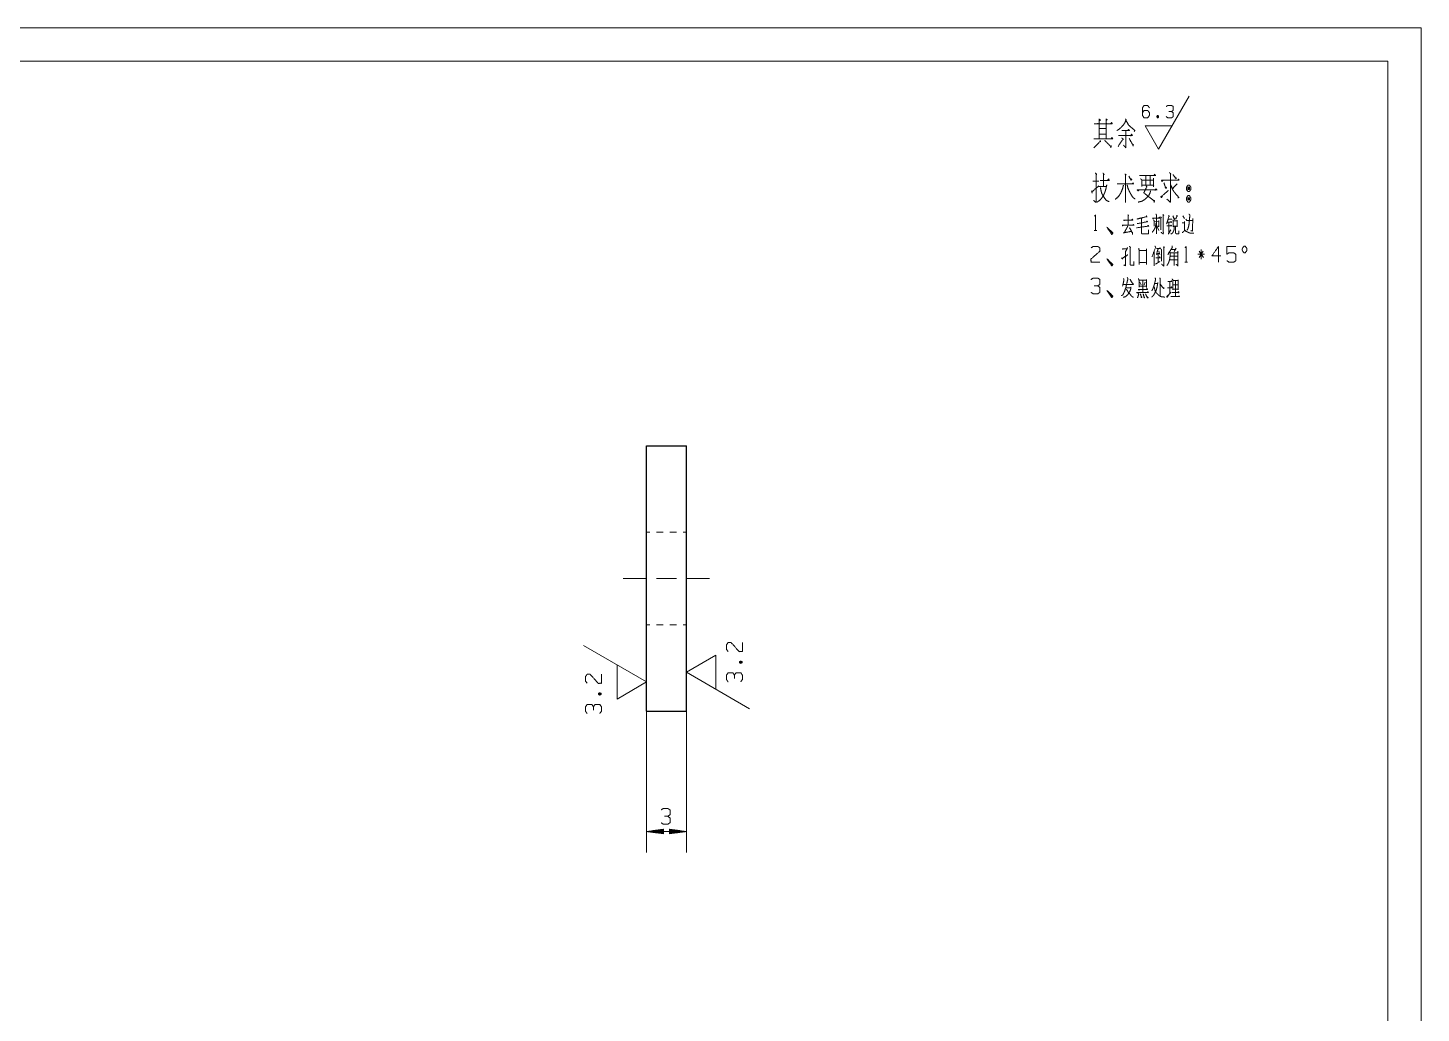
# Model space of a CAD drawing. Header units: millimetres. Extents: x 0 to 420, y 0 to 297.
# Drawn here: x 210 to 420, y 148.5 to 297 of the extents above; entities that cross this region are included whole.
import ezdxf

# ---------------------------------------------------------------- set-up
doc = ezdxf.new("R2010")
doc.units = ezdxf.units.MM
doc.layers.add('101', color=7, linetype='Continuous', true_color=0xffffff)

msp = doc.modelspace()

# ---------------------------------------------------------------- linework, layer by layer
at = {"layer": '101', "color": 133, "linetype": 'Continuous', "lineweight": 18}
for p, q in [((420, 297), (0, 297)), ((420, 0), (420, 297)), ((415, 292), (25, 292)), ((415, 5), (415, 292))]:
    msp.add_line(p, q, dxfattribs=at)
at = {"layer": '101', "color": 43, "linetype": 'Continuous', "lineweight": 18}
for p, q in [((380.42, 278.71), (385.04, 286.71)), ((380.24, 283.8), (380.37, 283.46)), ((380.42, 278.71), (378.4, 282.21)), ((378.4, 282.21), (382.44, 282.21))]:
    msp.add_line(p, q, dxfattribs=at)
at = {"layer": '101', "color": 72, "linetype": 'Continuous', "lineweight": 18}
for p, q in [((370.5, 273.88), (371.4, 273.88)), ((371.4, 273.09), (372.54, 273.09)), ((381.07, 268.89), (381.21, 268.74)), ((379.78, 267.84), (380.45, 267.87)), ((380.13, 267.22), (380.45, 266.44)), ((380.73, 268.54), (380.87, 268.39)), ((380.79, 268.44), (380.79, 266.57)), ((383.96, 267.59), (384.28, 267.59)), ((384.1, 268.67), (384.31, 268.27)), ((370.71, 266.44), (371.13, 266.44)), ((379.78, 263.28), (379.78, 261.11)), ((380.34, 262.91), (380.34, 261.63)), ((380.47, 263.33), (380.64, 262.83)), ((381.1, 264.01), (381.35, 263.93)), ((382.21, 262.61), (383.31, 262.61)), ((382.32, 263.58), (383.01, 263.58)), ((383.1, 263.78), (382.76, 263.31)), ((387.35, 262.88), (386.34, 262.88)), ((387.17, 263.36), (386.52, 262.41)), ((386.52, 263.36), (387.19, 262.41)), ((386.84, 262.16), (386.84, 263.58)), ((379.97, 261.38), (380.63, 261.81)), ((382.18, 262.06), (383.29, 262.06)), ((384.37, 261.68), (384.79, 261.68)), ((377.5, 258.97), (378.6, 258.97)), ((377.59, 258.69), (377.78, 258.27)), ((378.07, 258.87), (378.07, 257.12)), ((378.42, 258.69), (378.24, 258.27)), ((378.6, 259.09), (378.6, 257.87)), ((379.85, 258.47), (380.27, 258.47)), ((382.13, 258.74), (382.13, 256.92)), ((375.56, 257.84), (376.23, 257.84)), ((377.52, 258.07), (378.6, 258.07)), ((382.57, 258.27), (383.35, 258.27)), ((317.24, 201.31), (317.66, 201.47)), ((295.99, 196.53), (296.41, 196.69))]:
    msp.add_line(p, q, dxfattribs=at)
at = {"layer": '101', "color": 251, "linetype": 'Continuous', "lineweight": 25}
for p, q in [((303.25, 194), (303.25, 234)), ((303.25, 234), (309.25, 234)), ((303.25, 234), (309.25, 234)), ((303.25, 234), (303.25, 234)), ((309.25, 234), (309.25, 234)), ((309.25, 194), (309.25, 234)), ((303.25, 194), (309.25, 194))]:
    msp.add_line(p, q, dxfattribs=at)
at = {"layer": '101', "color": 53, "linetype": 'Continuous', "lineweight": 18}
for p, q in [((303.75, 221), (303.25, 221)), ((303.75, 221), (303.25, 221)), ((305.75, 221), (304.75, 221)), ((305.75, 221), (304.75, 221)), ((307.75, 221), (306.75, 221)), ((307.75, 221), (306.75, 221)), ((309.25, 221), (308.75, 221)), ((309.25, 221), (308.75, 221)), ((303.25, 207), (303.75, 207)), ((303.25, 207), (303.75, 207)), ((304.75, 207), (305.75, 207)), ((304.75, 207), (305.75, 207)), ((306.75, 207), (307.75, 207)), ((306.75, 207), (307.75, 207)), ((308.75, 207), (309.25, 207)), ((308.75, 207), (309.25, 207)), ((303.25, 194), (303.75, 194)), ((304.75, 194), (305.75, 194)), ((306.75, 194), (307.75, 194)), ((308.75, 194), (309.25, 194))]:
    msp.add_line(p, q, dxfattribs=at)
at = {"layer": '101', "color": 151, "linetype": 'Continuous', "lineweight": 18}
msp.add_line((307.75, 214), (304.75, 214), dxfattribs=at)
at = {"layer": '101', "color": 163, "linetype": 'Continuous', "lineweight": 13}
for p, q in [((303.25, 198.41), (293.73, 203.9)), ((309.25, 199.87), (313.7, 202.44)), ((313.7, 202.44), (313.7, 197.3)), ((298.8, 195.84), (298.8, 200.98)), ((309.25, 199.87), (318.77, 194.37)), ((303.25, 198.41), (298.8, 195.84))]:
    msp.add_line(p, q, dxfattribs=at)
at = {"layer": '101', "color": 22, "linetype": 'Continuous', "lineweight": 18}
for p, q in [((303.25, 194.6), (303.25, 202.22)), ((309.25, 203.68), (309.25, 196.06)), ((309.25, 194), (309.25, 203.04)), ((303.25, 194), (303.25, 172.7)), ((309.25, 194), (309.25, 172.7)), ((305.79, 176.21), (303.25, 175.88)), ((303.25, 175.88), (305.79, 175.54)), ((303.25, 175.88), (309.25, 175.88)), ((305.79, 175.9), (303.44, 175.9)), ((305.79, 175.85), (303.44, 175.85)), ((305.79, 175.95), (303.83, 175.95)), ((305.79, 175.8), (303.83, 175.8)), ((305.79, 176.01), (304.21, 176.01)), ((305.79, 175.75), (304.21, 175.75)), ((305.79, 176.06), (304.6, 176.06)), ((305.79, 175.7), (304.6, 175.7)), ((305.79, 176.11), (304.99, 176.11)), ((305.79, 175.65), (304.99, 175.65)), ((305.79, 176.16), (305.37, 176.16)), ((305.79, 175.6), (305.37, 175.6)), ((305.79, 176.21), (305.76, 176.21)), ((305.79, 176.21), (305.76, 176.21)), ((305.79, 175.55), (305.76, 175.55)), ((305.79, 175.55), (305.76, 175.55)), ((305.79, 175.54), (305.79, 176.21)), ((306.71, 176.21), (306.71, 175.54)), ((309.25, 175.88), (306.71, 176.21)), ((306.71, 176.21), (306.74, 176.21)), ((306.71, 176.21), (306.74, 176.21)), ((306.71, 176.16), (307.13, 176.16)), ((306.71, 176.11), (307.51, 176.11)), ((306.71, 176.06), (307.9, 176.06)), ((306.71, 176.01), (308.29, 176.01)), ((306.71, 175.95), (308.67, 175.95)), ((306.71, 175.9), (309.06, 175.9)), ((306.71, 175.54), (309.25, 175.88)), ((306.71, 175.85), (309.06, 175.85)), ((306.71, 175.8), (308.67, 175.8)), ((306.71, 175.75), (308.29, 175.75)), ((306.71, 175.7), (307.9, 175.7)), ((306.71, 175.65), (307.51, 175.65)), ((306.71, 175.6), (307.13, 175.6)), ((306.71, 175.55), (306.74, 175.55)), ((306.71, 175.55), (306.74, 175.55))]:
    msp.add_line(p, q, dxfattribs=at)
at = {"layer": '101', "color": 43, "linetype": 'Continuous', "lineweight": 18}
for points, knots in [([(377.99, 284.19), (378.24, 284.56), (378.79, 284.56), (379.05, 284.19), (379.05, 283.82), (378.79, 283.44), (378.24, 283.44), (377.99, 283.82), (377.99, 284.94), (378.24, 285.31), (378.79, 285.31), (379.05, 284.94)], [0, 0, 0.076964, 0.169761, 0.248072, 0.31202, 0.390331, 0.483127, 0.560091, 0.751928, 0.828893, 0.921689, 1, 1]), ([(380.24, 283.46), (380.37, 283.46), (380.44, 283.64), (380.37, 283.8), (380.24, 283.8), (380.17, 283.64), (380.24, 283.46), (380.37, 283.8)], [0, 0, 0.093983, 0.236792, 0.365957, 0.45994, 0.589105, 0.731914, 1, 1]), ([(382.37, 284.39), (382.64, 284.56), (382.64, 285.14), (382.37, 285.31), (381.83, 285.31), (381.56, 285.14)], [0, 0, 0.153885, 0.429856, 0.583741, 0.846131, 1, 1]), ([(381.58, 283.62), (381.83, 283.44), (382.37, 283.44), (382.64, 283.62), (382.64, 284.19), (382.37, 284.39), (381.97, 284.39)], [0, 0, 0.124124, 0.343685, 0.472452, 0.703385, 0.836746, 1, 1])]:
    msp.add_open_spline(points, degree=1, knots=knots, dxfattribs=at)
at = {"layer": '101', "color": 72, "linetype": 'Continuous', "lineweight": 18}
for points, knots in [([(371.46, 283.27), (371.65, 283.12), (371.49, 282.97), (371.49, 283.27), (371.49, 280.27), (371.49, 282.56), (370.72, 282.56), (373.45, 282.56), (372.52, 282.56), (372.52, 283.23), (372.52, 280.27), (372.52, 281.84), (371.46, 281.84), (371.46, 280.98), (372.52, 280.98), (372.52, 280.27), (370.67, 280.27), (373.53, 280.27), (373.4, 280.46), (373.27, 280.27)], [0, 0, 0.009716, 0.018618, 0.030833, 0.152986, 0.246128, 0.277435, 0.388624, 0.426407, 0.453891, 0.574518, 0.638649, 0.681831, 0.71695, 0.760132, 0.789144, 0.864712, 0.9813, 0.99065, 1, 1]), ([(372.55, 283.04), (372.68, 283.16), (372.52, 283.27)], [0, 0, 0.47159, 1, 1]), ([(373.21, 282.56), (373.35, 282.74), (373.43, 282.56)], [0, 0, 0.529935, 1, 1]), ([(375.44, 283.27), (375.59, 283.12), (375.52, 283.16), (375.36, 282.71), (375.09, 282.33), (374.77, 281.99), (374.48, 281.73), (374.11, 281.51)], [0, 0, 0.086304, 0.121015, 0.309418, 0.490703, 0.673794, 0.828672, 1, 1]), ([(374.88, 281.51), (376.07, 281.51), (375.89, 281.69), (375.75, 281.51)], [0, 0, 0.70741, 0.863852, 1, 1]), ([(375.49, 281.51), (375.49, 278.92), (375.12, 279.33)], [0, 0, 0.823407, 1, 1]), ([(375.49, 283.04), (375.7, 282.74), (375.89, 282.37), (376.26, 282.03), (376.71, 281.66), (376.84, 281.54), (376.87, 281.54), (376.76, 281.39)], [0, 0, 0.162714, 0.348027, 0.570222, 0.829897, 0.90691, 0.918647, 1, 1]), ([(371.6, 280.04), (371.7, 279.86), (371.68, 279.93), (370.67, 278.92)], [0, 0, 0.12499, 0.171144, 1, 1]), ([(372.29, 280.04), (373.27, 279.07), (373.27, 279.26), (373.21, 278.92)], [0, 0, 0.723279, 0.821335, 1, 1]), ([(374.88, 280.42), (375.12, 280.16), (375.06, 280.27), (374.32, 279.11)], [0, 0, 0.190875, 0.257788, 1, 1]), ([(374.4, 280.76), (376.5, 280.76), (376.36, 280.98), (376.23, 280.68)], [0, 0, 0.780465, 0.877778, 1, 1]), ([(375.99, 280.34), (376.6, 279.26), (376.63, 279.41), (376.58, 279.18)], [0, 0, 0.764778, 0.858203, 1, 1]), ([(370.89, 275.12), (371.11, 274.89), (371, 275.04), (371, 270.69), (370.63, 270.99)], [0, 0, 0.058123, 0.092657, 0.910297, 1, 1]), ([(372.01, 275.12), (372.25, 274.89), (372.11, 274.97), (372.11, 273.13)], [0, 0, 0.141502, 0.20722, 1, 1]), ([(382.07, 275.19), (382.28, 274.93), (382.2, 275.08), (382.2, 270.73), (381.69, 271.18)], [0, 0, 0.060999, 0.091687, 0.877915, 1, 1]), ([(370.34, 272.42), (370.42, 272.08), (370.36, 272.27), (371.4, 273.17)], [0, 0, 0.181317, 0.283209, 1, 1]), ([(372.62, 273.36), (372.51, 272.83), (372.4, 272.42), (372.27, 272.08), (372.11, 271.71), (371.85, 271.33), (371.58, 271.03), (371.16, 270.73)], [0, 0, 0.172181, 0.309102, 0.425674, 0.556629, 0.704264, 0.832974, 1, 1]), ([(371.61, 273.99), (373.01, 273.99), (372.88, 274.26), (372.75, 274.03)], [0, 0, 0.716786, 0.866795, 1, 1]), ([(375.13, 273.28), (375, 272.76), (374.76, 272.16), (374.49, 271.71), (373.91, 271.14)], [0, 0, 0.214891, 0.471147, 0.678421, 1, 1]), ([(375.32, 274.97), (375.55, 274.86), (375.45, 274.89), (375.45, 270.66), (375.45, 273.47), (374.18, 273.47), (376.67, 273.47), (376.54, 273.66), (376.48, 273.47)], [0, 0, 0.022712, 0.032395, 0.397208, 0.63934, 0.7489, 0.963456, 0.983224, 1, 1]), ([(375.69, 273.32), (375.79, 272.91), (376.01, 272.38), (376.27, 271.89), (376.56, 271.44), (376.88, 271.22)], [0, 0, 0.172226, 0.40119, 0.625583, 0.842426, 1, 1]), ([(375.93, 274.67), (376.3, 274.03), (376.38, 274.18), (376.19, 274.26)], [0, 0, 0.666004, 0.819293, 1, 1]), ([(377.56, 274.74), (379.98, 274.74), (379.84, 274.93), (379.68, 274.74)], [0, 0, 0.835357, 0.914861, 1, 1]), ([(377.7, 274.26), (377.91, 274.07), (377.91, 273.09), (377.91, 273.28), (379.68, 273.28), (379.68, 273.02), (379.68, 274.33), (379.68, 274.03), (377.83, 274.03), (378.49, 274.03), (378.49, 274.71), (378.49, 273.28), (379.15, 273.28), (379.15, 274.67)], [0, 0, 0.024059, 0.106925, 0.122861, 0.273835, 0.296146, 0.407697, 0.433194, 0.590927, 0.647261, 0.70463, 0.825742, 0.882076, 1, 1]), ([(378.54, 273.17), (378.73, 273.02), (378.65, 273.09), (378.2, 272.12), (379.79, 270.88), (379.84, 270.99), (379.74, 270.69)], [0, 0, 0.0615, 0.089678, 0.366516, 0.88594, 0.917993, 1, 1]), ([(381.08, 273.99), (380.95, 273.84), (380.87, 274.03), (383.52, 274.03), (383.44, 274.22), (383.34, 274.03)], [0, 0, 0.057624, 0.116249, 0.879372, 0.937997, 1, 1]), ([(381.24, 273.66), (381.51, 272.79), (381.64, 272.91), (381.46, 273.09)], [0, 0, 0.673381, 0.803124, 1, 1]), ([(383.23, 273.51), (382.52, 272.76), (382.25, 273.32), (382.52, 272.68), (382.75, 272.31), (383.02, 271.97), (383.47, 271.44), (383.52, 271.44), (383.34, 271.37)], [0, 0, 0.248762, 0.397965, 0.56362, 0.670266, 0.773238, 0.939259, 0.951976, 1, 1]), ([(382.6, 274.89), (383.07, 274.26), (383.1, 274.37), (382.89, 274.41)], [0, 0, 0.706417, 0.808952, 1, 1]), ([(385.08, 273.28), (384.84, 273.28), (384.63, 272.98), (384.63, 272.64), (384.84, 272.34), (385.08, 272.34), (385.29, 272.64), (385.29, 272.98), (385.08, 273.28)], [0, 0, 0.091013, 0.231145, 0.359868, 0.5, 0.591013, 0.731145, 0.859868, 1, 1]), ([(371.66, 272.94), (371.72, 272.68), (371.77, 272.38), (371.87, 272.04), (372.03, 271.71), (372.54, 270.99), (372.96, 270.81)], [0, 0, 0.101605, 0.217194, 0.351415, 0.492972, 0.824035, 1, 1]), ([(377.48, 272.57), (377.35, 272.42), (377.22, 272.57), (380.19, 272.57), (380.03, 272.76), (379.9, 272.49)], [0, 0, 0.051194, 0.102396, 0.86189, 0.924783, 1, 1]), ([(379.23, 272.46), (379.15, 272.16), (378.92, 271.67), (378.41, 271.18), (377.94, 270.88), (377.35, 270.73)], [0, 0, 0.114107, 0.313647, 0.571363, 0.7786, 1, 1]), ([(381.03, 271.74), (380.9, 271.41), (380.77, 271.52), (381.91, 272.49)], [0, 0, 0.178053, 0.263414, 1, 1]), ([(385.29, 271.37), (385.08, 271.71), (384.84, 271.71), (384.63, 271.37), (384.63, 271.07), (384.84, 270.73), (385.08, 270.73), (385.29, 271.07), (385.29, 271.37)], [0, 0, 0.149194, 0.238511, 0.387705, 0.5, 0.649194, 0.738511, 0.887705, 1, 1]), ([(385.08, 272.64), (385.08, 272.98), (384.84, 272.98)], [0, 0, 0.585806, 1, 1]), ([(384.84, 272.64), (385.08, 272.64), (384.84, 272.98), (384.84, 272.64)], [0, 0, 0.241169, 0.658908, 1, 1]), ([(385.08, 271.37), (384.84, 271.37), (385.08, 271.07), (385.08, 271.37)], [0, 0, 0.258816, 0.674596, 1, 1]), ([(384.84, 271.37), (384.84, 271.07), (385.08, 271.07)], [0, 0, 0.556988, 1, 1]), ([(370.78, 268.62), (370.92, 268.82), (370.92, 266.44)], [0, 0, 0.093489, 1, 1]), ([(375.79, 268.84), (375.91, 268.67), (375.83, 268.74), (375.83, 267.27), (374.96, 267.27), (376.71, 267.27), (376.62, 267.37), (376.52, 267.24)], [0, 0, 0.045422, 0.069991, 0.382592, 0.566137, 0.936976, 0.965255, 1, 1]), ([(380.03, 268.92), (380.1, 268.79), (380.1, 265.94)], [0, 0, 0.047969, 1, 1]), ([(385, 268.92), (385.14, 268.77), (385.11, 268.42), (385.07, 267.94), (385, 267.27), (384.86, 266.77), (384.7, 266.49)], [0, 0, 0.08083, 0.218769, 0.405546, 0.671674, 0.875423, 1, 1]), ([(372.79, 266.72), (373.39, 266.09), (373.25, 266.09), (372.65, 266.94), (373.39, 265.87), (373.55, 266.09), (372.65, 266.94)], [0, 0, 0.178022, 0.207052, 0.420792, 0.689029, 0.745607, 1, 1]), ([(375.08, 267.24), (375.01, 267.17), (374.96, 267.27)], [0, 0, 0.476595, 1, 1]), ([(375.79, 267.12), (375.24, 266.09), (375.08, 266.09), (376.34, 266.34), (376.06, 266.87), (376.5, 266.04), (376.52, 266.19), (376.48, 265.87)], [0, 0, 0.252054, 0.286553, 0.564053, 0.693377, 0.896345, 0.929101, 1, 1]), ([(375.31, 268.04), (375.23, 267.94), (375.17, 268.04), (376.55, 268.04), (376.46, 268.17), (376.39, 268.04)], [0, 0, 0.06944, 0.128335, 0.845638, 0.925287, 1, 1]), ([(377.1, 266.87), (378.93, 267.12), (378.86, 267.24), (378.76, 267.12)], [0, 0, 0.857791, 0.924199, 1, 1]), ([(378.58, 268.67), (378.67, 268.49), (378.62, 268.54), (377.18, 268.19), (377.84, 268.34), (377.84, 266.14), (377.87, 265.99), (377.96, 265.97), (378.92, 265.97), (378.92, 266.54)], [0, 0, 0.030682, 0.042087, 0.272768, 0.377784, 0.72212, 0.746241, 0.760617, 0.910004, 1, 1]), ([(377.2, 267.49), (378.77, 267.79), (378.67, 267.87), (378.54, 267.74)], [0, 0, 0.839682, 0.907798, 1, 1]), ([(380.06, 267.62), (379.99, 267.24), (379.96, 267.02), (379.88, 266.82), (379.71, 266.52), (379.62, 266.39), (379.48, 266.22)], [0, 0, 0.246544, 0.393698, 0.530765, 0.755723, 0.854644, 1, 1]), ([(379.65, 268.32), (379.6, 268.19), (379.51, 268.34), (380.59, 268.34), (380.52, 268.49), (380.47, 268.34)], [0, 0, 0.079258, 0.18089, 0.810308, 0.907116, 1, 1]), ([(379.65, 268.07), (379.76, 267.92), (379.76, 267.09)], [0, 0, 0.182136, 1, 1]), ([(380.45, 267.99), (380.45, 267.02), (380.29, 267.17)], [0, 0, 0.816829, 1, 1]), ([(381.14, 268.79), (381.14, 265.94), (380.82, 266.19)], [0, 0, 0.875674, 1, 1]), ([(381.93, 268.74), (382.07, 268.57), (382, 268.64), (381.63, 267.44), (381.88, 268.19), (382.41, 268.19)], [0, 0, 0.077466, 0.112953, 0.545466, 0.817408, 1, 1]), ([(381.67, 267.17), (382.41, 267.17), (382.3, 267.27), (382.21, 267.14)], [0, 0, 0.712977, 0.852994, 1, 1]), ([(381.75, 267.69), (382.39, 267.69), (382.3, 267.82), (382.23, 267.69)], [0, 0, 0.681995, 0.846082, 1, 1]), ([(381.98, 267.67), (381.98, 266.14), (381.9, 265.92), (382.25, 266.54)], [0, 0, 0.613735, 0.711022, 1, 1]), ([(382.8, 267.04), (382.8, 266.77), (382.73, 266.49), (382.62, 266.22), (382.5, 266.04), (382.27, 265.92)], [0, 0, 0.206832, 0.420397, 0.642073, 0.803268, 1, 1]), ([(382.55, 268.09), (382.64, 267.94), (382.64, 266.99), (382.64, 267.12), (383.22, 267.12), (383.22, 266.99), (383.22, 268.04), (383.22, 267.92), (382.62, 267.92)], [0, 0, 0.046637, 0.301105, 0.334587, 0.490815, 0.524296, 0.805551, 0.839033, 1, 1]), ([(382.59, 268.67), (382.82, 268.09), (382.87, 268.17), (382.73, 268.34)], [0, 0, 0.6615, 0.759629, 1, 1]), ([(382.99, 267.04), (382.99, 266.09), (383.06, 265.99), (383.2, 265.94), (383.47, 265.94), (383.47, 266.42)], [0, 0, 0.484054, 0.546467, 0.622881, 0.757968, 1, 1]), ([(383.17, 268.77), (383.26, 268.62), (383.22, 268.69), (383.01, 268.17)], [0, 0, 0.211483, 0.312228, 1, 1]), ([(384.35, 267.82), (384.35, 266.57), (384.33, 266.42), (384.19, 266.29), (384, 266.14)], [0, 0, 0.681074, 0.763374, 0.866199, 1, 1]), ([(384.54, 268.17), (384.65, 267.99), (385.57, 267.99)], [0, 0, 0.182091, 1, 1]), ([(385.59, 268.27), (385.53, 266.39), (385.27, 266.44)], [0, 0, 0.874254, 1, 1]), ([(384.4, 266.54), (384.53, 266.34), (384.7, 266.27), (384.9, 266.17), (385.07, 266.09), (385.27, 266.07), (385.52, 266.04), (385.76, 266.04)], [0, 0, 0.153693, 0.279205, 0.422108, 0.54759, 0.675713, 0.838282, 1, 1]), ([(370.25, 263.83), (370.57, 264.06), (371.26, 264.06), (371.59, 263.83), (371.59, 263.36), (370.23, 262.16), (370.25, 261.68), (371.59, 261.68)], [0, 0, 0.069694, 0.192978, 0.265272, 0.350227, 0.67474, 0.759754, 1, 1]), ([(374.85, 262.33), (375, 262.13), (374.93, 262.23), (375.79, 262.81)], [0, 0, 0.174088, 0.261132, 1, 1]), ([(375.1, 263.73), (375.07, 263.63), (374.98, 263.68), (375.72, 263.68)], [0, 0, 0.111652, 0.218549, 1, 1]), ([(375.76, 263.91), (375.42, 263.21), (375.42, 261.16), (375.17, 261.28)], [0, 0, 0.250151, 0.910671, 1, 1]), ([(376.04, 264.08), (376.22, 263.88), (376.13, 263.93), (376.13, 261.41), (376.14, 261.28), (376.3, 261.21), (376.71, 261.21), (376.71, 261.78)], [0, 0, 0.063895, 0.088198, 0.692698, 0.72292, 0.765024, 0.862344, 1, 1]), ([(377.43, 263.78), (377.5, 263.46), (377.5, 261.33), (377.5, 261.66), (378.6, 261.66), (378.6, 261.33), (378.6, 263.68), (378.6, 263.43), (377.52, 263.43)], [0, 0, 0.042201, 0.311816, 0.353051, 0.492088, 0.533323, 0.831485, 0.863203, 1, 1]), ([(379.44, 262.51), (379.99, 263.93), (379.9, 264.08), (379.88, 264.11)], [0, 0, 0.881759, 0.982305, 1, 1]), ([(380.36, 263.68), (380.1, 262.86), (380.56, 263.06)], [0, 0, 0.633567, 1, 1]), ([(380.11, 263.73), (380.72, 263.73), (380.64, 263.86), (380.56, 263.73)], [0, 0, 0.669472, 0.829452, 1, 1]), ([(380.79, 263.63), (380.89, 263.53), (380.89, 261.86)], [0, 0, 0.080046, 1, 1]), ([(381.23, 263.93), (381.23, 261.08), (380.89, 261.38)], [0, 0, 0.863551, 1, 1]), ([(382.04, 263.28), (382.16, 263.11), (382.16, 262.61), (382.14, 262.38), (382.13, 262.23), (382.07, 262.01), (382, 261.78), (381.91, 261.56), (381.83, 261.41), (381.68, 261.18)], [0, 0, 0.095694, 0.318943, 0.419713, 0.487155, 0.59037, 0.695673, 0.803601, 0.881341, 1, 1]), ([(382.46, 264.13), (382.51, 263.93), (381.81, 262.81)], [0, 0, 0.134735, 1, 1]), ([(382.18, 263.11), (383.35, 263.11), (383.35, 263.31), (383.35, 261.11), (383.06, 261.38)], [0, 0, 0.294503, 0.344998, 0.900418, 1, 1]), ([(382.71, 263.08), (382.8, 263.11), (382.8, 261.18)], [0, 0, 0.045542, 1, 1]), ([(384.44, 263.86), (384.58, 264.06), (384.58, 261.68)], [0, 0, 0.093489, 1, 1]), ([(389.8, 262.63), (388.46, 262.63), (389.47, 264.06), (389.47, 261.68)], [0, 0, 0.245869, 0.565293, 1, 1]), ([(390.72, 261.91), (391.05, 261.68), (391.74, 261.68), (392.08, 261.91), (392.08, 262.86), (391.74, 263.11), (391.05, 263.11), (390.72, 262.88), (390.72, 264.06), (392.08, 264.06)], [0, 0, 0.062227, 0.168343, 0.23057, 0.376816, 0.441266, 0.547382, 0.609609, 0.790491, 1, 1]), ([(393.28, 263.11), (393.51, 263.11), (393.72, 263.43), (393.72, 263.76), (393.51, 264.08), (393.28, 264.08), (393.05, 263.76), (393.05, 263.43), (393.28, 263.11)], [0, 0, 0.085681, 0.230394, 0.351585, 0.496291, 0.581973, 0.730387, 0.851579, 1, 1]), ([(372.79, 261.96), (373.39, 261.33), (373.25, 261.33), (372.65, 262.18), (373.39, 261.11), (373.55, 261.33), (372.65, 262.18)], [0, 0, 0.178022, 0.207052, 0.420792, 0.689029, 0.745607, 1, 1]), ([(380.03, 262.33), (380.7, 262.33), (380.59, 262.48), (380.52, 262.33)], [0, 0, 0.657711, 0.837607, 1, 1]), ([(371.26, 258.12), (371.59, 258.34), (371.59, 259.07), (371.26, 259.29), (370.57, 259.29), (370.23, 259.07)], [0, 0, 0.153871, 0.429848, 0.583719, 0.846116, 1, 1]), ([(375.69, 259.39), (375.81, 259.22), (375.58, 258.27), (375.51, 257.92), (375.33, 257.37), (375.24, 257.14), (375.14, 256.97), (375.07, 256.79), (374.82, 256.62)], [0, 0, 0.069933, 0.388856, 0.505372, 0.69388, 0.772754, 0.839528, 0.901112, 1, 1]), ([(375.15, 259.22), (375.21, 258.97), (375.01, 258.09)], [0, 0, 0.221864, 1, 1]), ([(375.1, 258.32), (376.64, 258.32), (376.55, 258.52), (376.46, 258.32)], [0, 0, 0.778592, 0.889292, 1, 1]), ([(376.13, 259.12), (376.43, 258.57), (376.46, 258.67)], [0, 0, 0.855256, 1, 1]), ([(377.38, 259.22), (377.48, 258.99), (377.48, 257.92)], [0, 0, 0.187902, 1, 1]), ([(380.31, 258.64), (380.2, 257.92), (380.13, 257.69), (380.1, 257.52), (379.99, 257.34), (379.9, 257.14), (379.85, 256.99), (379.73, 256.79), (379.62, 256.64), (379.39, 256.42)], [0, 0, 0.296652, 0.392137, 0.464418, 0.547261, 0.635793, 0.700203, 0.795414, 0.869798, 1, 1]), ([(379.9, 259.34), (379.99, 259.12), (379.9, 258.79), (379.87, 258.62), (379.8, 258.39), (379.73, 258.14), (379.65, 257.92), (379.6, 257.72), (379.51, 257.57), (379.41, 257.39)], [0, 0, 0.116544, 0.278923, 0.364995, 0.478698, 0.603957, 0.717666, 0.817411, 0.901351, 1, 1]), ([(380.61, 259.32), (380.68, 259.14), (380.68, 256.62)], [0, 0, 0.069549, 1, 1]), ([(380.64, 258.44), (381.23, 257.64), (381.23, 257.87)], [0, 0, 0.814826, 1, 1]), ([(381.81, 258.77), (382.41, 258.77), (382.34, 258.87), (382.3, 258.74)], [0, 0, 0.704257, 0.84778, 1, 1]), ([(382.48, 259.17), (382.57, 259.02), (382.57, 257.52), (382.57, 257.64), (383.38, 257.64), (383.38, 257.52), (383.38, 259.02), (383.38, 258.92), (382.57, 258.92), (382.96, 258.92), (382.96, 256.52), (382.25, 256.52), (383.59, 256.52), (383.5, 256.57), (383.49, 256.62), (383.38, 256.47)], [0, 0, 0.016859, 0.162102, 0.174205, 0.252928, 0.265031, 0.410274, 0.419958, 0.498681, 0.536329, 0.768717, 0.837173, 0.967243, 0.977076, 0.98221, 1, 1]), ([(370.25, 257.14), (370.57, 256.92), (371.26, 256.92), (371.59, 257.14), (371.59, 257.87), (371.26, 258.12), (370.74, 258.12)], [0, 0, 0.124123, 0.343689, 0.472444, 0.703374, 0.836728, 1, 1]), ([(372.79, 257.19), (373.39, 256.57), (373.25, 256.57), (372.65, 257.42), (373.39, 256.34), (373.55, 256.57), (372.65, 257.42)], [0, 0, 0.178022, 0.207052, 0.420792, 0.689029, 0.745607, 1, 1]), ([(376.27, 257.94), (376.23, 257.64), (376.14, 257.37), (376, 257.12), (375.81, 256.82), (375.6, 256.62), (375.4, 256.47), (375.08, 256.39)], [0, 0, 0.14388, 0.281457, 0.418247, 0.588513, 0.727371, 0.844331, 1, 1]), ([(375.58, 257.64), (375.65, 257.49), (375.79, 257.27), (375.9, 257.09), (376.13, 256.87), (376.27, 256.67), (376.46, 256.47), (376.66, 256.39)], [0, 0, 0.098111, 0.255347, 0.376433, 0.566728, 0.711648, 0.876695, 1, 1]), ([(377.29, 257.12), (377.2, 257.02), (377.1, 257.12), (378.9, 257.12), (378.83, 257.24), (378.7, 257.12)], [0, 0, 0.055575, 0.116268, 0.866969, 0.926764, 1, 1]), ([(377.34, 256.99), (377.45, 256.89), (377.25, 256.32)], [0, 0, 0.193638, 1, 1]), ([(377.5, 257.57), (377.48, 257.47), (377.36, 257.59), (378.76, 257.59), (378.67, 257.72), (378.58, 257.59)], [0, 0, 0.051293, 0.140123, 0.845357, 0.922685, 1, 1]), ([(377.7, 256.92), (377.84, 256.34), (377.93, 256.39), (377.78, 256.54)], [0, 0, 0.658032, 0.770887, 1, 1]), ([(378.1, 256.92), (378.26, 256.32), (378.33, 256.32), (378.21, 256.52)], [0, 0, 0.6699, 0.746195, 1, 1]), ([(378.44, 256.92), (378.77, 256.29), (378.85, 256.34), (378.67, 256.52)], [0, 0, 0.679062, 0.761934, 1, 1]), ([(379.73, 257.99), (379.8, 257.82), (379.85, 257.62), (379.88, 257.44), (380.06, 257.09), (380.15, 256.99), (380.4, 256.74), (380.54, 256.62), (380.72, 256.52), (380.96, 256.44), (381.19, 256.44), (381.37, 256.42)], [0, 0, 0.075189, 0.157618, 0.228742, 0.384948, 0.438118, 0.578247, 0.653428, 0.73434, 0.837338, 0.928875, 1, 1]), ([(381.88, 256.64), (381.72, 256.39), (381.65, 256.47), (382.34, 257.17)], [0, 0, 0.214422, 0.289026, 1, 1]), ([(381.79, 257.84), (382.41, 257.84), (382.34, 257.99), (382.3, 257.87)], [0, 0, 0.676546, 0.85792, 1, 1]), ([(382.48, 257.09), (383.49, 257.09), (383.42, 257.27), (383.35, 257.12)], [0, 0, 0.739673, 0.878251, 1, 1]), ([(315.54, 203), (315.31, 203.32), (315.31, 204.01), (315.54, 204.35), (316.01, 204.35), (317.21, 202.98), (317.69, 203), (317.69, 204.35)], [0, 0, 0.069694, 0.192978, 0.265273, 0.350228, 0.674739, 0.759753, 1, 1]), ([(294.29, 198.22), (294.06, 198.54), (294.06, 199.23), (294.29, 199.57), (294.76, 199.57), (295.96, 198.2), (296.44, 198.22), (296.44, 199.57)], [0, 0, 0.069691, 0.19298, 0.265275, 0.350226, 0.674742, 0.759752, 1, 1]), ([(316.49, 199.46), (316.26, 199.79), (315.54, 199.79), (315.31, 199.46), (315.31, 198.77), (315.54, 198.43)], [0, 0, 0.153877, 0.429855, 0.583732, 0.846129, 1, 1]), ([(317.46, 198.45), (317.69, 198.77), (317.69, 199.46), (317.46, 199.79), (316.74, 199.79), (316.49, 199.46), (316.49, 198.94)], [0, 0, 0.124118, 0.343684, 0.472445, 0.703375, 0.836734, 1, 1]), ([(317.66, 201.31), (317.66, 201.47), (317.44, 201.56), (317.24, 201.47), (317.24, 201.31), (317.44, 201.22), (317.66, 201.31), (317.24, 201.47)], [0, 0, 0.09397, 0.236784, 0.365958, 0.459928, 0.589102, 0.731916, 1, 1]), ([(296.41, 196.53), (296.41, 196.69), (296.19, 196.78), (295.99, 196.69), (295.99, 196.53), (296.19, 196.44), (296.41, 196.53), (295.99, 196.69)], [0, 0, 0.093977, 0.236784, 0.365962, 0.459939, 0.589113, 0.731915, 1, 1]), ([(295.24, 194.68), (295.01, 195.01), (294.29, 195.01), (294.06, 194.68), (294.06, 193.99), (294.29, 193.65)], [0, 0, 0.153876, 0.429852, 0.583729, 0.846124, 1, 1]), ([(296.21, 193.67), (296.44, 193.99), (296.44, 194.68), (296.21, 195.01), (295.49, 195.01), (295.24, 194.68), (295.24, 194.16)], [0, 0, 0.124118, 0.343686, 0.472446, 0.703378, 0.836734, 1, 1]), ([(306.45, 178.17), (306.79, 178.4), (306.79, 179.12), (306.45, 179.35), (305.77, 179.35), (305.43, 179.12)], [0, 0, 0.153872, 0.429851, 0.583723, 0.846122, 1, 1]), ([(305.45, 177.2), (305.77, 176.97), (306.45, 176.97), (306.79, 177.2), (306.79, 177.92), (306.45, 178.17), (305.94, 178.17)], [0, 0, 0.124123, 0.343689, 0.472444, 0.703374, 0.836728, 1, 1])]:
    msp.add_open_spline(points, degree=1, knots=knots, dxfattribs=at)
at = {"layer": '101', "color": 151, "linetype": 'Continuous', "lineweight": 18}
for points in [[(303.25, 214), (299.75, 214)], [(312.75, 214), (309.25, 214)]]:
    msp.add_open_spline(points, degree=1, dxfattribs=at)

doc.saveas('drawing.dxf')
